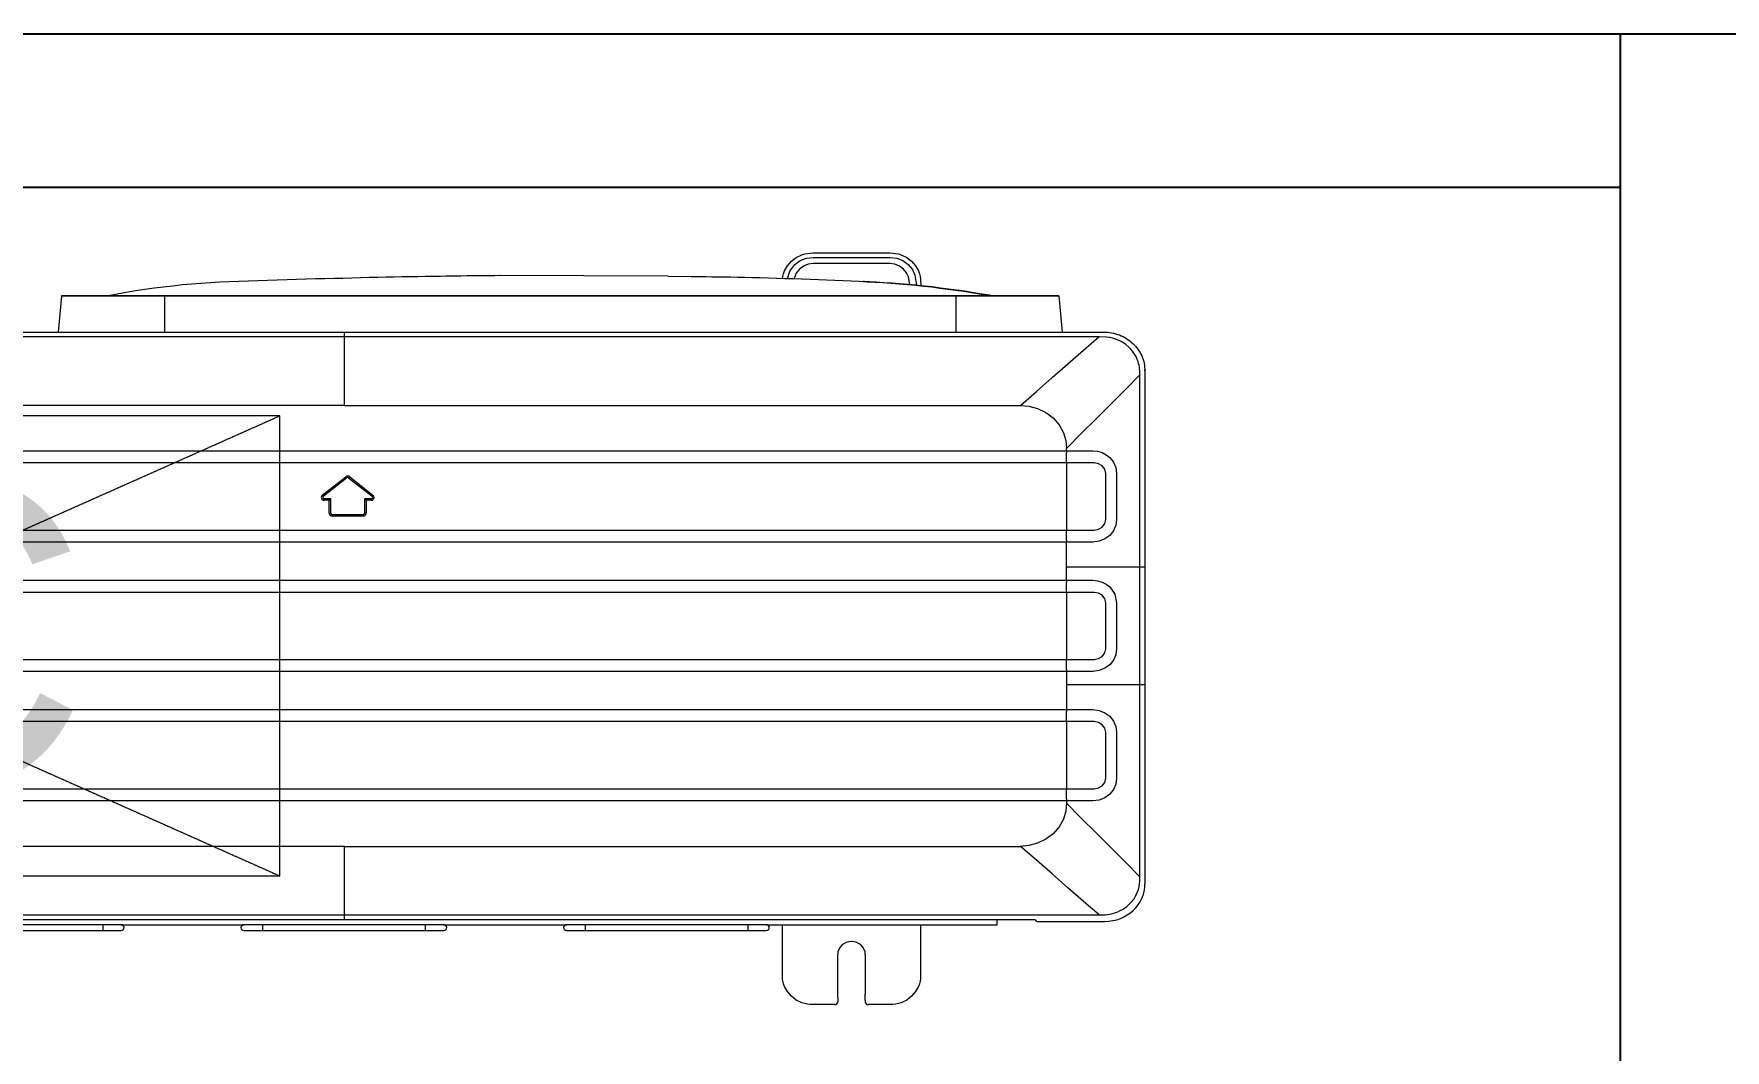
# Model space of a CAD drawing. Header units: millimetres. Extents: x -297 to 39764, y -29258 to 20315.
# Drawn here: x 11943 to 13046, y 14850 to 15513 of the extents above; entities that cross this region are included whole.
import ezdxf

# ---------------------------------------------------------------- set-up
doc = ezdxf.new("R2010")
doc.units = ezdxf.units.MM
doc.linetypes.add('DASH', pattern=[0.35, 0.25, -0.1])
doc.layers.add('.ZT-空调.检修口', color=52, linetype='Continuous')
doc.layers.add('WINDOW', color=4, linetype='Continuous')
doc.layers.add('ACS_DLJ_SWJ', color=9, linetype='Continuous', lineweight=0)
doc.layers.add('通风道', color=251, linetype='Continuous', lineweight=18)
doc.styles.get("Standard").update_dxf_attribs({"font": 'arial.ttf'})

# ---------------------------------------------------------------- blocks, each defined once
blk = doc.blocks.new('*U4')
at = {"layer": '通风道', "linetype": 'DASH', "extrusion": (-0.00549, -0.003529, 0.999979)}
for p, q in [((0, 300, -2.7), (188.5, 216.6, -1.8)), ((571.2, 220.5, 0.1), (750, 300, 1.5)), ((0, 0, -3.7), (188.5, 83.4, -2.3)), ((571.2, 79.5, -0.4), (750, 0, 0.4))]:
    blk.add_line(p, q, dxfattribs=at)
at = {"layer": '通风道', "extrusion": (-0.00549, -0.003529, 0.999979), "elevation": -3.7}
blk.add_lwpolyline([(0, 0), (750, 0), (750, 300), (0, 300)], close=True, dxfattribs=at)
at = {"layer": '通风道'}
blk.add_text('AC', height=200, rotation=0.0004, dxfattribs=at).set_placement((237.5, 58.2))
blk = doc.blocks.new('海龍01290000')
at = {"layer": 'ACS_DLJ_SWJ', "color": 250, "lineweight": 5}
for p, q in [((-894.7, -474.4, 0), (-891.5, -472, 0)), ((-892.5, -476.4, 0), (-889, -473.9, 0)), ((-891.5, -472, 0), (-887.9, -470.2, 0)), ((-889, -473.9, 0), (-884.9, -472.3, 0)), ((-887.9, -470.2, 0), (-886, -469.6, 0)), ((-886, -469.6, 0), (-884.2, -469.2, 0)), ((-884.9, -472.3, 0), (-880.6, -471.8, 0)), ((-884.2, -469.2, 0), (-882.4, -469, 0)), ((-882.4, -469, 0), (-880.5, -468.9, 0)), ((-880.6, -471.8, 0), (-879.8, -471.8, 0)), ((-880.5, -468.9, 0), (-830.4, -468.9, 0)), ((-879.8, -471.8, 0), (-879, -471.8, 0)), ((-879, -471.8, 0), (-873.5, -471.8, 0)), ((-873.5, -471.8, 0), (-867.9, -471.8, 0)), ((-867.9, -471.8, 0), (-850, -471.8, 0)), ((-850, -471.8, 0), (-832, -471.8, 0)), ((-832, -471.8, 0), (-831.2, -471.8, 0)), ((-831.2, -471.8, 0), (-830.4, -471.8, 0)), ((-830.4, -468.9, 0), (-828.6, -469, 0)), ((-830.4, -471.8, 0), (-826, -472.3, 0)), ((-828.6, -469, 0), (-826.8, -469.2, 0)), ((-826.8, -469.2, 0), (-824.9, -469.6, 0)), ((-826, -472.3, 0), (-822, -473.9, 0)), ((-824.9, -469.6, 0), (-823.1, -470.2, 0)), ((-823.1, -470.2, 0), (-819.5, -472, 0)), ((-822, -473.9, 0), (-818.5, -476.4, 0)), ((-819.5, -472, 0), (-816.3, -474.4, 0)), ((-1181.5, -485.3, 0), (-1187.3, -485.5, 0)), ((-1175.8, -485.2, 0), (-1181.5, -485.3, 0)), ((-1170.1, -485, 0), (-1175.8, -485.2, 0)), ((-1164.5, -484.9, 0), (-1170.1, -485, 0)), ((-1159.1, -484.8, 0), (-1164.5, -484.9, 0)), ((-1153.8, -484.7, 0), (-1159.1, -484.8, 0)), ((-1148.6, -484.6, 0), (-1153.8, -484.7, 0)), ((-1143.4, -484.5, 0), (-1148.6, -484.6, 0)), ((-1138.3, -484.4, 0), (-1143.4, -484.5, 0)), ((-1133.3, -484.3, 0), (-1138.3, -484.4, 0)), ((-1128.4, -484.2, 0), (-1133.3, -484.3, 0)), ((-1123.6, -484.2, 0), (-1128.4, -484.2, 0)), ((-1119.9, -484.1, 0), (-1123.6, -484.2, 0)), ((-1116.2, -484, 0), (-1119.9, -484.1, 0)), ((-1115.4, -484, 0), (-1116.2, -484, 0)), ((-1114.5, -484, 0), (-1115.4, -484, 0)), ((-1110.2, -484, 0), (-1114.5, -484, 0)), ((-1106.1, -483.9, 0), (-1110.2, -484, 0)), ((-1102.2, -483.9, 0), (-1106.1, -483.9, 0)), ((-1098.4, -483.8, 0), (-1102.2, -483.9, 0)), ((-1094.8, -483.8, 0), (-1098.4, -483.8, 0)), ((-1091.3, -483.8, 0), (-1094.8, -483.8, 0)), ((-1088.1, -483.8, 0), (-1091.3, -483.8, 0)), ((-1085, -483.7, 0), (-1088.1, -483.8, 0)), ((-1084.8, -483.7, 0), (-1085, -483.7, 0)), ((-975.3, -484, 0), (-1084.8, -483.7, 0)), ((-975.3, -484, 0), (-960, -484.2, 0)), ((-960, -484.2, 0), (-957.1, -484.3, 0)), ((-957.1, -484.3, 0), (-953.8, -484.3, 0)), ((-953.8, -484.3, 0), (-950.3, -484.3, 0)), ((-950.3, -484.3, 0), (-946.6, -484.4, 0)), ((-946.6, -484.4, 0), (-942.7, -484.5, 0)), ((-942.7, -484.5, 0), (-938.6, -484.5, 0)), ((-938.6, -484.5, 0), (-934.2, -484.6, 0)), ((-934.2, -484.6, 0), (-929.7, -484.7, 0)), ((-929.7, -484.7, 0), (-925, -484.8, 0)), ((-925, -484.8, 0), (-920, -484.9, 0)), ((-920, -484.9, 0), (-915, -485, 0)), ((-915, -485, 0), (-909.7, -485.2, 0)), ((-909.7, -485.2, 0), (-904.4, -485.3, 0)), ((-904.4, -485.3, 0), (-898.9, -485.5, 0)), ((-900.4, -485.4, 0), (-900.2, -484.2, 0)), ((-900.2, -484.2, 0), (-899.8, -482.5, 0)), ((-899.8, -482.5, 0), (-899.2, -480.7, 0)), ((-899.2, -480.7, 0), (-897.3, -477.4, 0)), ((-897.3, -477.4, 0), (-894.7, -474.4, 0)), ((-897.3, -485.5, 0), (-895.8, -480.8, 0)), ((-895.8, -480.8, 0), (-892.5, -476.4, 0)), ((-891.6, -482.2, 0), (-892.9, -485.7, 0)), ((-889.4, -479.4, 0), (-891.6, -482.2, 0)), ((-886.8, -477.5, 0), (-889.4, -479.4, 0)), ((-883.8, -476.3, 0), (-886.8, -477.5, 0)), ((-880.6, -475.8, 0), (-883.8, -476.3, 0)), ((-879.8, -475.8, 0), (-880.6, -475.8, 0)), ((-879, -475.8, 0), (-879.8, -475.8, 0)), ((-878.9, -475.8, 0), (-879, -475.8, 0)), ((-878.9, -475.8, 0), (-878.9, -475.8, 0)), ((-878.1, -475.8, 0), (-878.9, -475.8, 0)), ((-878.9, -475.8, 0), (-878.9, -475.8, 0)), ((-878.9, -475.8, 0), (-878.9, -475.8, 0)), ((-877.2, -475.8, 0), (-878.1, -475.8, 0)), ((-871.6, -475.8, 0), (-877.2, -475.8, 0)), ((-866, -475.8, 0), (-871.6, -475.8, 0)), ((-859.6, -475.8, 0), (-866, -475.8, 0)), ((-853.1, -475.8, 0), (-859.6, -475.8, 0)), ((-846.1, -475.8, 0), (-853.1, -475.8, 0)), ((-839.1, -475.8, 0), (-846.1, -475.8, 0)), ((-835.6, -475.8, 0), (-839.1, -475.8, 0)), ((-832.1, -475.8, 0), (-835.6, -475.8, 0)), ((-832, -475.8, 0), (-832.1, -475.8, 0)), ((-832, -475.8, 0), (-832, -475.8, 0)), ((-831.2, -475.8, 0), (-832, -475.8, 0)), ((-832, -475.8, 0), (-832, -475.8, 0)), ((-832, -475.8, 0), (-832, -475.8, 0)), ((-830.4, -475.8, 0), (-831.2, -475.8, 0)), ((-827.2, -476.3, 0), (-830.4, -475.8, 0)), ((-824.2, -477.5, 0), (-827.2, -476.3, 0)), ((-821.6, -479.4, 0), (-824.2, -477.5, 0)), ((-819.6, -481.8, 0), (-821.6, -479.4, 0)), ((-818.3, -484.6, 0), (-819.6, -481.8, 0)), ((-818.5, -476.4, 0), (-815.8, -479.7, 0)), ((-817.5, -489.6, 0), (-818.3, -484.6, 0)), ((-816.3, -474.4, 0), (-813.7, -477.4, 0)), ((-815.8, -479.7, 0), (-814.1, -483.5, 0)), ((-814.1, -483.5, 0), (-813.1, -490, 0)), ((-813.7, -477.4, 0), (-811.8, -480.7, 0)), ((-811.8, -480.7, 0), (-811.2, -482.5, 0)), ((-811.2, -482.5, 0), (-810.7, -484.2, 0)), ((-810.7, -484.2, 0), (-810.5, -485.9, 0)), ((-1334.5, -495.8, 0), (-1340.3, -496.9, 0)), ((-1328.5, -494.7, 0), (-1334.5, -495.8, 0)), ((-1322.5, -493.7, 0), (-1328.5, -494.7, 0)), ((-1316.4, -492.8, 0), (-1322.5, -493.7, 0)), ((-1310.3, -491.9, 0), (-1316.4, -492.8, 0)), ((-1304.3, -491.2, 0), (-1310.3, -491.9, 0)), ((-1298.2, -490.5, 0), (-1304.3, -491.2, 0)), ((-1292, -489.8, 0), (-1298.2, -490.5, 0)), ((-1285.9, -489.3, 0), (-1292, -489.8, 0)), ((-1279.8, -488.8, 0), (-1285.9, -489.3, 0)), ((-1273.6, -488.4, 0), (-1279.8, -488.8, 0)), ((-1267.5, -488, 0), (-1273.6, -488.4, 0)), ((-1261.3, -487.8, 0), (-1267.5, -488, 0)), ((-1255.2, -487.6, 0), (-1261.3, -487.8, 0)), ((-1248.9, -487.3, 0), (-1255.2, -487.6, 0)), ((-1242.6, -487.1, 0), (-1248.9, -487.3, 0)), ((-1236.3, -486.9, 0), (-1242.6, -487.1, 0)), ((-1230, -486.7, 0), (-1236.3, -486.9, 0)), ((-1223.6, -486.5, 0), (-1230, -486.7, 0)), ((-1217.4, -486.3, 0), (-1223.6, -486.5, 0)), ((-1211.2, -486.1, 0), (-1217.4, -486.3, 0)), ((-1205.1, -485.9, 0), (-1211.2, -486.1, 0)), ((-1199.1, -485.8, 0), (-1205.1, -485.9, 0)), ((-1193.2, -485.6, 0), (-1199.1, -485.8, 0)), ((-1187.3, -485.5, 0), (-1193.2, -485.6, 0)), ((-898.9, -485.5, 0), (-893.5, -485.6, 0)), ((-893.5, -485.6, 0), (-888, -485.8, 0)), ((-888, -485.8, 0), (-882.5, -486, 0)), ((-882.5, -486, 0), (-877.1, -486.2, 0)), ((-877.1, -486.2, 0), (-871.7, -486.4, 0)), ((-871.7, -486.4, 0), (-866.3, -486.7, 0)), ((-866.3, -486.7, 0), (-861, -486.9, 0)), ((-861, -486.9, 0), (-855.7, -487.2, 0)), ((-855.7, -487.2, 0), (-850.4, -487.4, 0)), ((-850.4, -487.4, 0), (-845.2, -487.7, 0)), ((-847.4, -487.6, 0), (-847.8, -487.6, 0)), ((-839.7, -488, 0), (-847.5, -487.6, 0)), ((-847, -487.6, 0), (-847.4, -487.6, 0)), ((-845.2, -487.7, 0), (-840, -488, 0)), ((-840, -488, 0), (-834.8, -488.3, 0)), ((-834.5, -488.4, 0), (-839.7, -488, 0)), ((-834.8, -488.3, 0), (-829.7, -488.7, 0)), ((-829.4, -488.7, 0), (-834.5, -488.4, 0)), ((-829.7, -488.7, 0), (-824.4, -489, 0)), ((-824.1, -489, 0), (-829.4, -488.7, 0)), ((-824.4, -489, 0), (-819.1, -489.5, 0)), ((-818.8, -489.5, 0), (-824.1, -489, 0)), ((-819.1, -489.5, 0), (-813.8, -490, 0)), ((-813.5, -490, 0), (-818.8, -489.5, 0)), ((-813.8, -490, 0), (-808.5, -490.5, 0)), ((-808.1, -490.5, 0), (-813.5, -490, 0)), ((-810.5, -485.9, 0), (-810.3, -490.3, 0)), ((-808.5, -490.5, 0), (-803.1, -491.1, 0)), ((-802.8, -491.1, 0), (-808.1, -490.5, 0)), ((-803.1, -491.1, 0), (-797.8, -491.8, 0)), ((-797.5, -491.8, 0), (-802.8, -491.1, 0)), ((-797.8, -491.8, 0), (-792.6, -492.5, 0)), ((-792.2, -492.5, 0), (-797.5, -491.8, 0)), ((-792.6, -492.5, 0), (-787.4, -493.2, 0)), ((-787, -493.2, 0), (-792.2, -492.5, 0)), ((-787.4, -493.2, 0), (-782.2, -493.9, 0)), ((-781.9, -493.9, 0), (-787, -493.2, 0)), ((-782.2, -493.9, 0), (-777.2, -494.7, 0)), ((-776.8, -494.7, 0), (-781.9, -493.9, 0)), ((-777.2, -494.7, 0), (-772.2, -495.5, 0)), ((-771.9, -495.5, 0), (-776.8, -494.7, 0)), ((-772.2, -495.5, 0), (-767.4, -496.2, 0)), ((-767, -496.3, 0), (-771.9, -495.5, 0)), ((-767.4, -496.2, 0), (-766.3, -496.4, 0)), ((-763.3, -496.9, 0), (-767, -496.3, 0)), ((-1370.8, -496.9, 0), (-1373, -520.5, 0)), ((-1370.2, -496.9, 0), (-1370.8, -496.9, 0)), ((-1368.5, -496.9, 0), (-1370.2, -496.9, 0)), ((-1365.7, -496.9, 0), (-1368.5, -496.9, 0)), ((-1361.8, -496.9, 0), (-1365.7, -496.9, 0)), ((-1356.9, -496.9, 0), (-1361.8, -496.9, 0)), ((-1351.1, -496.9, 0), (-1356.9, -496.9, 0)), ((-1344.4, -496.9, 0), (-1351.1, -496.9, 0)), ((-1337.1, -496.9, 0), (-1344.4, -496.9, 0)), ((-1329.2, -496.9, 0), (-1337.1, -496.9, 0)), ((-1320.9, -496.9, 0), (-1329.2, -496.9, 0)), ((-1312.3, -496.9, 0), (-1320.9, -496.9, 0)), ((-1303.5, -496.9, 0), (-1312.3, -496.9, 0)), ((-787.5, -496.9, 0), (-1303.5, -496.9, 0)), ((-1303.5, -496.9, 0), (-1303.5, -520.5, 0)), ((-778.7, -496.9, 0), (-787.5, -496.9, 0)), ((-787.5, -496.9, 0), (-787.5, -520.5, 0)), ((-770.1, -496.9, 0), (-778.7, -496.9, 0)), ((-761.7, -496.9, 0), (-770.1, -496.9, 0)), ((-766.3, -496.4, 0), (-765.2, -496.6, 0)), ((-765.2, -496.6, 0), (-763.5, -496.9, 0)), ((-753.8, -496.9, 0), (-761.7, -496.9, 0)), ((-746.5, -496.9, 0), (-753.8, -496.9, 0)), ((-739.9, -496.9, 0), (-746.5, -496.9, 0)), ((-734.1, -496.9, 0), (-739.9, -496.9, 0)), ((-729.2, -496.9, 0), (-734.1, -496.9, 0)), ((-725.3, -496.9, 0), (-729.2, -496.9, 0)), ((-722.5, -496.9, 0), (-725.3, -496.9, 0)), ((-720.7, -496.9, 0), (-722.5, -496.9, 0)), ((-720.2, -496.9, 0), (-720.7, -496.9, 0)), ((-720.2, -496.9, 0), (-718, -520.5, 0)), ((-1491.4, -520.5, 0), (-1308.6, -520.5, 0)), ((-1186.1, -523.6, 0), (-1430.2, -523.6, 0)), ((-1308.6, -520.5, 0), (-1247.3, -520.5, 0)), ((-1247.3, -520.5, 0), (-1186.1, -520.5, 0)), ((-1186.1, -520.7, 0), (-1186.1, -520.5, 0)), ((-1186.1, -520.5, 0), (-940.1, -520.5, 0)), ((-1186.1, -521.3, 0), (-1186.1, -520.7, 0)), ((-1186.1, -522.4, 0), (-1186.1, -521.3, 0)), ((-1186.1, -523.6, 0), (-1186.1, -522.4, 0)), ((-940.1, -523.6, 0), (-1186.1, -523.6, 0)), ((-1186.1, -535.1, 0), (-1186.1, -523.6, 0)), ((-940.1, -520.5, 0), (-694, -520.5, 0)), ((-694, -523.6, 0), (-940.1, -523.6, 0)), ((-704.2, -532.4, 0), (-694.1, -523.6, 0)), ((-694, -520.5, 0), (-692.6, -520.5, 0)), ((-689.2, -523.8, 0), (-694, -523.6, 0)), ((-692.6, -520.5, 0), (-691.2, -520.5, 0)), ((-691.2, -520.5, 0), (-689.8, -520.5, 0)), ((-689.8, -520.5, 0), (-688.5, -520.6, 0)), ((-687.3, -524, 0), (-689.2, -523.8, 0)), ((-688.5, -520.6, 0), (-687.2, -520.8, 0)), ((-685.2, -524.5, 0), (-687.3, -524, 0)), ((-687.2, -520.8, 0), (-685.9, -521, 0)), ((-685.9, -521, 0), (-684.6, -521.3, 0)), ((-683.2, -525.1, 0), (-685.2, -524.5, 0)), ((-684.6, -521.3, 0), (-683.3, -521.6, 0)), ((-683.3, -521.6, 0), (-682.1, -522, 0)), ((-680.9, -526, 0), (-683.2, -525.1, 0)), ((-682.1, -522, 0), (-680.8, -522.4, 0)), ((-678.8, -527.2, 0), (-680.9, -526, 0)), ((-680.8, -522.4, 0), (-679.6, -522.9, 0)), ((-679.6, -522.9, 0), (-678.4, -523.5, 0)), ((-676.6, -528.6, 0), (-678.8, -527.2, 0)), ((-678.4, -523.5, 0), (-677.3, -524.1, 0)), ((-677.3, -524.1, 0), (-676.1, -524.8, 0)), ((-674.6, -530.3, 0), (-676.6, -528.6, 0)), ((-676.1, -524.8, 0), (-675.1, -525.5, 0)), ((-675.1, -525.5, 0), (-674, -526.2, 0)), ((-674, -526.2, 0), (-673, -527, 0)), ((-673, -527, 0), (-672, -527.9, 0)), ((-672, -527.9, 0), (-671.1, -528.8, 0)), ((-671.1, -528.8, 0), (-670.3, -529.7, 0)), ((-1186.1, -546.5, 0), (-1186.1, -535.1, 0)), ((-714.4, -541.3, 0), (-704.2, -532.4, 0)), ((-673.4, -531.6, 0), (-674.6, -530.3, 0)), ((-672.2, -532.9, 0), (-673.4, -531.6, 0)), ((-671.3, -534.2, 0), (-672.2, -532.9, 0)), ((-670.4, -535.6, 0), (-671.3, -534.2, 0)), ((-669.7, -536.9, 0), (-670.4, -535.6, 0)), ((-670.3, -529.7, 0), (-669.4, -530.7, 0)), ((-669.1, -538.3, 0), (-669.7, -536.9, 0)), ((-669.4, -530.7, 0), (-668.7, -531.7, 0)), ((-668.6, -539.6, 0), (-669.1, -538.3, 0)), ((-668.7, -531.7, 0), (-668, -532.8, 0)), ((-668.2, -540.9, 0), (-668.6, -539.6, 0)), ((-668, -532.8, 0), (-667.3, -533.9, 0)), ((-667.3, -533.9, 0), (-666.7, -535, 0)), ((-666.7, -535, 0), (-666.2, -536.1, 0)), ((-666.2, -536.1, 0), (-665.7, -537.3, 0)), ((-665.7, -537.3, 0), (-665.3, -538.5, 0)), ((-665.3, -538.5, 0), (-664.9, -539.6, 0)), ((-664.9, -539.6, 0), (-664.6, -540.9, 0)), ((-1186.1, -557.5, 0), (-1186.1, -546.5, 0)), ((-734.9, -559.2, 0), (-724.6, -550.2, 0)), ((-724.6, -550.2, 0), (-714.4, -541.3, 0)), ((-667.4, -548.5, 0), (-676.8, -558, 0)), ((-667.9, -542.1, 0), (-668.2, -540.9, 0)), ((-667.7, -543.4, 0), (-667.9, -542.1, 0)), ((-667.6, -544.5, 0), (-667.7, -543.4, 0)), ((-667.5, -545.7, 0), (-667.6, -544.5, 0)), ((-667.5, -546.4, 0), (-667.5, -545.7, 0)), ((-667.4, -547.1, 0), (-667.5, -546.4, 0)), ((-667.4, -547.8, 0), (-667.4, -547.1, 0)), ((-667.4, -548.4, 0), (-667.4, -547.8, 0)), ((-667.4, -548.5, 0), (-667.4, -548.5, 0)), ((-667.4, -548.5, 0), (-667.4, -548.5, 0)), ((-667.4, -611, 0), (-667.4, -548.5, 0)), ((-664.6, -540.9, 0), (-664.4, -542.1, 0)), ((-664.4, -542.1, 0), (-664.3, -543.3, 0)), ((-664.3, -543.3, 0), (-664.2, -544.6, 0)), ((-664.2, -544.6, 0), (-664.1, -545.8, 0)), ((-664.1, -545.7, 0), (-664.1, -545, 0)), ((-664.1, -545.8, 0), (-664.1, -547.1, 0)), ((-664.1, -547.1, 0), (-664.1, -548.4, 0)), ((-664.1, -548.4, 0), (-664.1, -611, 0)), ((-1186.1, -568.3, 0), (-1186.1, -557.5, 0)), ((-745.3, -568.3, 0), (-734.9, -559.2, 0)), ((-676.8, -558, 0), (-686.3, -567.5, 0)), ((-1186.1, -568.3, 0), (-1404.5, -568.3, 0)), ((-1186.1, -568.3, 0), (-965.7, -568.3, 0)), ((-965.7, -568.3, 0), (-745.3, -568.3, 0)), ((-745.3, -568.3, 0), (-739.8, -568.8, 0)), ((-739.8, -568.8, 0), (-734.2, -570.3, 0)), ((-734.2, -570.3, 0), (-728.8, -572.9, 0)), ((-728.8, -572.9, 0), (-724, -576.5, 0)), ((-686.3, -567.5, 0), (-695.9, -577.1, 0)), ((-724, -576.5, 0), (-720.1, -581, 0)), ((-720.1, -581, 0), (-717.3, -586.1, 0)), ((-695.9, -577.1, 0), (-705.6, -586.7, 0)), ((-717.3, -586.1, 0), (-715.7, -591.3, 0)), ((-715.7, -591.3, 0), (-715.2, -596.4, 0)), ((-705.6, -586.7, 0), (-715.2, -596.4, 0)), ((-1653, -597.9, 0), (-715.2, -597.9, 0)), ((-715.2, -605.8, 0), (-1653, -605.8, 0)), ((-715.2, -597.1, 0), (-715.2, -596.4, 0)), ((-715.2, -597.9, 0), (-715.2, -597.1, 0)), ((-715.2, -597.9, 0), (-715.2, -598.6, 0)), ((-715.2, -597.9, 0), (-713.5, -597.9, 0)), ((-715.2, -598.6, 0), (-715.2, -599.2, 0)), ((-715.2, -601.2, 0), (-715.2, -599.2, 0)), ((-715.2, -603.2, 0), (-715.2, -601.2, 0)), ((-715.2, -604.4, 0), (-715.2, -603.2, 0)), ((-715.2, -605.8, 0), (-715.2, -604.4, 0)), ((-706.2, -605.8, 0), (-715.2, -605.8, 0)), ((-715.2, -605.8, 0), (-715.2, -649.6, 0)), ((-713.5, -597.9, 0), (-711.7, -597.9, 0)), ((-711.7, -597.9, 0), (-709.5, -597.9, 0)), ((-709.5, -597.9, 0), (-707.2, -597.9, 0)), ((-707.2, -597.9, 0), (-704.9, -597.9, 0)), ((-697.2, -605.8, 0), (-706.2, -605.8, 0)), ((-704.9, -597.9, 0), (-702.6, -597.9, 0)), ((-702.6, -597.9, 0), (-700.3, -597.9, 0)), ((-700.3, -597.9, 0), (-698.1, -597.9, 0)), ((-698.1, -597.9, 0), (-695, -598.2, 0)), ((-694.4, -606.4, 0), (-697.2, -605.8, 0)), ((-695, -598.2, 0), (-692.1, -599.1, 0)), ((-691.9, -607.8, 0), (-694.4, -606.4, 0)), ((-692.1, -599.1, 0), (-689.5, -600.5, 0)), ((-689.5, -600.5, 0), (-687.1, -602.3, 0)), ((-687.1, -602.3, 0), (-684.7, -605.3, 0)), ((-684.7, -605.3, 0), (-683.1, -608.9, 0)), ((-1200.7, -626.9, 0), (-1185.4, -614.9, 0)), ((-1200, -627.6, 0), (-1184.8, -615.6, 0)), ((-1185.4, -614.9, 0), (-1185.2, -615.2, 0)), ((-1185.2, -615.2, 0), (-1184.8, -615.6, 0)), ((-1183.1, -615.2, 0), (-1183.5, -615.6, 0)), ((-1183.5, -615.6, 0), (-1168.2, -627.6, 0)), ((-1182.8, -614.9, 0), (-1183.1, -615.2, 0)), ((-1182.8, -614.9, 0), (-1167.6, -626.9, 0)), ((-690.2, -610, 0), (-691.9, -607.8, 0)), ((-689.6, -612.7, 0), (-690.2, -610, 0)), ((-689.6, -642.7, 0), (-689.6, -612.7, 0)), ((-683.1, -608.9, 0), (-682.6, -612.7, 0)), ((-682.6, -612.7, 0), (-682.6, -614.6, 0)), ((-682.6, -614.6, 0), (-682.6, -616.5, 0)), ((-682.6, -616.5, 0), (-682.6, -624, 0)), ((-667.4, -673.6, 0), (-667.4, -611, 0)), ((-664.1, -611, 0), (-664.1, -673.6, 0)), ((-1200.7, -626.9, 0), (-1200.5, -627.2, 0)), ((-1200.5, -627.2, 0), (-1200, -627.6, 0)), ((-1168.2, -627.6, 0), (-1167.8, -627.2, 0)), ((-1167.8, -627.2, 0), (-1167.6, -626.9, 0)), ((-682.6, -624, 0), (-682.6, -631.5, 0)), ((-1199.4, -629.9, 0), (-1199.4, -629.3, 0)), ((-1195.1, -629.3, 0), (-1199.4, -629.3, 0)), ((-1199.4, -630.2, 0), (-1199.4, -629.9, 0)), ((-1196.1, -630.2, 0), (-1199.4, -630.2, 0)), ((-1196.1, -630.2, 0), (-1195.8, -629.9, 0)), ((-1196.1, -638.6, 0), (-1196.1, -630.2, 0)), ((-1196.1, -638.6, 0), (-1195.8, -638.6, 0)), ((-1195.8, -629.9, 0), (-1195.1, -629.3, 0)), ((-1195.8, -638.6, 0), (-1195.1, -638.6, 0)), ((-1195.1, -638.6, 0), (-1195.1, -629.3, 0)), ((-1194.1, -640.2, 0), (-1194.1, -639.6, 0)), ((-1174.1, -639.6, 0), (-1194.1, -639.6, 0)), ((-1174.1, -640.2, 0), (-1174.1, -639.6, 0)), ((-1172.5, -629.9, 0), (-1173.1, -629.3, 0)), ((-1168.8, -629.3, 0), (-1173.1, -629.3, 0)), ((-1173.1, -629.3, 0), (-1173.1, -638.6, 0)), ((-1172.5, -638.6, 0), (-1173.1, -638.6, 0)), ((-1172.1, -630.2, 0), (-1172.5, -629.9, 0)), ((-1172.1, -638.6, 0), (-1172.5, -638.6, 0)), ((-1168.8, -630.2, 0), (-1172.1, -630.2, 0)), ((-1172.1, -630.2, 0), (-1172.1, -638.6, 0)), ((-1168.8, -629.9, 0), (-1168.8, -629.3, 0)), ((-1168.8, -630.2, 0), (-1168.8, -629.9, 0)), ((-682.6, -631.5, 0), (-682.6, -637.1, 0)), ((-682.6, -637.1, 0), (-682.6, -642.7, 0)), ((-1653, -649.6, 0), (-715.2, -649.6, 0)), ((-1194.1, -640.5, 0), (-1194.1, -640.2, 0)), ((-1174.1, -640.5, 0), (-1194.1, -640.5, 0)), ((-1174.1, -640.5, 0), (-1174.1, -640.2, 0)), ((-715.2, -651, 0), (-715.2, -649.6, 0)), ((-715.2, -649.6, 0), (-713.4, -649.6, 0)), ((-713.4, -649.6, 0), (-711.5, -649.6, 0)), ((-711.5, -649.6, 0), (-709.2, -649.6, 0)), ((-709.2, -649.6, 0), (-706.8, -649.6, 0)), ((-706.8, -649.6, 0), (-704.4, -649.6, 0)), ((-704.4, -649.6, 0), (-702, -649.6, 0)), ((-702, -649.6, 0), (-699.6, -649.6, 0)), ((-699.6, -649.6, 0), (-697.2, -649.6, 0)), ((-697.2, -649.6, 0), (-694.4, -649, 0)), ((-694.4, -649, 0), (-691.9, -647.6, 0)), ((-691.9, -647.6, 0), (-690.2, -645.4, 0)), ((-690.2, -645.4, 0), (-689.6, -642.7, 0)), ((-684.7, -650, 0), (-687.1, -653.1, 0)), ((-683.1, -646.5, 0), (-684.7, -650, 0)), ((-682.6, -642.7, 0), (-683.1, -646.5, 0)), ((-715.2, -657.5, 0), (-1653, -657.5, 0)), ((-715.2, -652.2, 0), (-715.2, -651, 0)), ((-715.2, -654.2, 0), (-715.2, -652.2, 0)), ((-715.2, -656.2, 0), (-715.2, -654.2, 0)), ((-715.2, -656.2, 0), (-715.2, -656.8, 0)), ((-715.2, -656.8, 0), (-715.2, -657.5, 0)), ((-713.5, -657.5, 0), (-715.2, -657.5, 0)), ((-715.2, -665.6, 0), (-715.2, -657.5, 0)), ((-711.7, -657.5, 0), (-713.5, -657.5, 0)), ((-709.4, -657.5, 0), (-711.7, -657.5, 0)), ((-707.2, -657.5, 0), (-709.4, -657.5, 0)), ((-704.9, -657.5, 0), (-707.2, -657.5, 0)), ((-702.6, -657.5, 0), (-704.9, -657.5, 0)), ((-700.3, -657.5, 0), (-702.6, -657.5, 0)), ((-698.1, -657.5, 0), (-700.3, -657.5, 0)), ((-698, -657.5, 0), (-698.1, -657.5, 0)), ((-694, -656.9, 0), (-698, -657.5, 0)), ((-698, -657.5, 0), (-698, -657.5, 0)), ((-690.3, -655.4, 0), (-694, -656.9, 0)), ((-687.1, -653.1, 0), (-690.3, -655.4, 0)), ((-715.2, -673.6, 0), (-715.2, -665.6, 0)), ((-1653, -682.2, 0), (-715.2, -682.2, 0)), ((-715.2, -677.9, 0), (-715.2, -673.6, 0)), ((-715.2, -673.6, 0), (-712.7, -673.6, 0)), ((-715.2, -682.2, 0), (-715.2, -677.9, 0)), ((-715.2, -682.2, 0), (-715.2, -683, 0)), ((-715.2, -682.2, 0), (-713.5, -682.2, 0)), ((-715.2, -683, 0), (-715.2, -683.6, 0)), ((-715.2, -685.5, 0), (-715.2, -683.6, 0)), ((-713.5, -682.2, 0), (-711.7, -682.2, 0)), ((-712.7, -673.6, 0), (-710.2, -673.6, 0)), ((-711.7, -682.2, 0), (-709.5, -682.2, 0)), ((-710.2, -673.6, 0), (-707.5, -673.6, 0)), ((-709.5, -682.2, 0), (-707.2, -682.2, 0)), ((-707.5, -673.6, 0), (-704.9, -673.6, 0)), ((-707.2, -682.2, 0), (-704.9, -682.2, 0)), ((-704.9, -673.6, 0), (-702.1, -673.6, 0)), ((-704.9, -682.2, 0), (-702.6, -682.2, 0)), ((-702.6, -682.2, 0), (-700.3, -682.2, 0)), ((-702.1, -673.6, 0), (-699.3, -673.6, 0)), ((-700.3, -682.2, 0), (-698.1, -682.2, 0)), ((-699.3, -673.6, 0), (-696.4, -673.6, 0)), ((-698.1, -682.2, 0), (-695, -682.6, 0)), ((-696.4, -673.6, 0), (-693.5, -673.6, 0)), ((-695, -682.6, 0), (-692.1, -683.5, 0)), ((-693.5, -673.6, 0), (-690.4, -673.6, 0)), ((-692.1, -683.5, 0), (-689.5, -684.8, 0)), ((-690.4, -673.6, 0), (-687.4, -673.6, 0)), ((-687.4, -673.6, 0), (-684.2, -673.6, 0)), ((-684.2, -673.6, 0), (-681, -673.6, 0)), ((-681, -673.6, 0), (-677.7, -673.6, 0)), ((-677.7, -673.6, 0), (-674.4, -673.6, 0)), ((-674.4, -673.6, 0), (-670.9, -673.6, 0)), ((-670.9, -673.6, 0), (-667.4, -673.6, 0)), ((-667.4, -673.6, 0), (-666.1, -673.6, 0)), ((-667.4, -712, 0), (-667.4, -673.6, 0)), ((-666.1, -673.6, 0), (-665, -673.6, 0)), ((-665, -673.6, 0), (-664.4, -673.6, 0)), ((-664.4, -673.6, 0), (-664.1, -673.6, 0)), ((-664.1, -673.6, 0), (-664.1, -712, 0)), ((-715.2, -690.2, 0), (-1653, -690.2, 0)), ((-715.2, -687.5, 0), (-715.2, -685.5, 0)), ((-715.2, -688.8, 0), (-715.2, -687.5, 0)), ((-715.2, -690.2, 0), (-715.2, -688.8, 0)), ((-706.2, -690.2, 0), (-715.2, -690.2, 0)), ((-715.2, -690.2, 0), (-715.2, -733.9, 0)), ((-697.2, -690.2, 0), (-706.2, -690.2, 0)), ((-694.4, -690.7, 0), (-697.2, -690.2, 0)), ((-691.9, -692.1, 0), (-694.4, -690.7, 0)), ((-690.2, -694.4, 0), (-691.9, -692.1, 0)), ((-689.6, -697, 0), (-690.2, -694.4, 0)), ((-689.5, -684.8, 0), (-687.1, -686.7, 0)), ((-687.1, -686.7, 0), (-683.8, -691.4, 0)), ((-683.8, -691.4, 0), (-682.6, -697.1, 0)), ((-689.6, -727, 0), (-689.6, -697, 0)), ((-682.6, -697.1, 0), (-682.6, -698.9, 0)), ((-682.6, -698.9, 0), (-682.6, -700.8, 0)), ((-682.6, -700.8, 0), (-682.6, -708.3, 0)), ((-682.6, -708.3, 0), (-682.6, -715.8, 0)), ((-682.6, -715.8, 0), (-682.6, -721.4, 0)), ((-667.4, -750.5, 0), (-667.4, -712, 0)), ((-664.1, -712, 0), (-664.1, -750.5, 0)), ((-690.2, -729.7, 0), (-689.6, -727, 0)), ((-682.6, -727, 0), (-683.1, -730.9, 0)), ((-682.6, -721.4, 0), (-682.6, -727, 0)), ((-1653, -733.9, 0), (-715.2, -733.9, 0)), ((-715.2, -735.3, 0), (-715.2, -733.9, 0)), ((-715.2, -733.9, 0), (-713.4, -733.9, 0)), ((-715.2, -736.6, 0), (-715.2, -735.3, 0)), ((-715.2, -738.5, 0), (-715.2, -736.6, 0)), ((-715.2, -740.5, 0), (-715.2, -738.5, 0)), ((-713.4, -733.9, 0), (-711.5, -733.9, 0)), ((-711.5, -733.9, 0), (-709.2, -733.9, 0)), ((-709.2, -733.9, 0), (-706.8, -733.9, 0)), ((-706.8, -733.9, 0), (-704.4, -733.9, 0)), ((-704.4, -733.9, 0), (-702, -733.9, 0)), ((-702, -733.9, 0), (-699.6, -733.9, 0)), ((-699.6, -733.9, 0), (-697.2, -733.9, 0)), ((-697.2, -733.9, 0), (-694.4, -733.4, 0)), ((-694.4, -733.4, 0), (-691.9, -732, 0)), ((-691.9, -732, 0), (-690.2, -729.7, 0)), ((-687.1, -737.4, 0), (-690.3, -739.7, 0)), ((-684.7, -734.4, 0), (-687.1, -737.4, 0)), ((-683.1, -730.9, 0), (-684.7, -734.4, 0)), ((-715.2, -741.9, 0), (-1653, -741.9, 0)), ((-715.2, -740.5, 0), (-715.2, -741.1, 0)), ((-715.2, -741.1, 0), (-715.2, -741.9, 0)), ((-713.5, -741.9, 0), (-715.2, -741.9, 0)), ((-715.2, -741.9, 0), (-715.2, -746.2, 0)), ((-715.2, -746.2, 0), (-715.2, -750.5, 0)), ((-711.7, -741.9, 0), (-713.5, -741.9, 0)), ((-709.4, -741.9, 0), (-711.7, -741.9, 0)), ((-707.2, -741.9, 0), (-709.4, -741.9, 0)), ((-704.9, -741.9, 0), (-707.2, -741.9, 0)), ((-702.6, -741.9, 0), (-704.9, -741.9, 0)), ((-700.3, -741.9, 0), (-702.6, -741.9, 0)), ((-698.1, -741.9, 0), (-700.3, -741.9, 0)), ((-698, -741.9, 0), (-698.1, -741.9, 0)), ((-694, -741.2, 0), (-698, -741.9, 0)), ((-698, -741.9, 0), (-698, -741.9, 0)), ((-690.3, -739.7, 0), (-694, -741.2, 0)), ((-715.2, -750.5, 0), (-715.2, -758.5, 0)), ((-713, -750.5, 0), (-715.2, -750.5, 0)), ((-715.2, -758.5, 0), (-715.2, -766.6, 0)), ((-710.7, -750.5, 0), (-713, -750.5, 0)), ((-708.4, -750.5, 0), (-710.7, -750.5, 0)), ((-706.1, -750.5, 0), (-708.4, -750.5, 0)), ((-703.6, -750.5, 0), (-706.1, -750.5, 0)), ((-701.2, -750.5, 0), (-703.6, -750.5, 0)), ((-698.6, -750.5, 0), (-701.2, -750.5, 0)), ((-696.1, -750.5, 0), (-698.6, -750.5, 0)), ((-693.4, -750.5, 0), (-696.1, -750.5, 0)), ((-690.8, -750.5, 0), (-693.4, -750.5, 0)), ((-688, -750.5, 0), (-690.8, -750.5, 0)), ((-685.3, -750.5, 0), (-688, -750.5, 0)), ((-682.4, -750.5, 0), (-685.3, -750.5, 0)), ((-679.6, -750.5, 0), (-682.4, -750.5, 0)), ((-676.6, -750.5, 0), (-679.6, -750.5, 0)), ((-673.6, -750.5, 0), (-676.6, -750.5, 0)), ((-670.5, -750.5, 0), (-673.6, -750.5, 0)), ((-667.4, -750.5, 0), (-670.5, -750.5, 0)), ((-666.1, -750.5, 0), (-667.4, -750.5, 0)), ((-667.4, -813, 0), (-667.4, -750.5, 0)), ((-665, -750.5, 0), (-666.1, -750.5, 0)), ((-664.4, -750.5, 0), (-665, -750.5, 0)), ((-664.1, -750.5, 0), (-664.4, -750.5, 0)), ((-664.1, -750.5, 0), (-664.1, -813.1, 0)), ((-1653, -766.6, 0), (-715.2, -766.6, 0)), ((-715.2, -766.6, 0), (-715.2, -767.3, 0)), ((-715.2, -766.6, 0), (-713.5, -766.6, 0)), ((-715.2, -767.3, 0), (-715.2, -767.9, 0)), ((-715.2, -769.9, 0), (-715.2, -767.9, 0)), ((-715.2, -771.9, 0), (-715.2, -769.9, 0)), ((-715.2, -773.1, 0), (-715.2, -771.9, 0)), ((-713.5, -766.6, 0), (-711.7, -766.6, 0)), ((-711.7, -766.6, 0), (-709.5, -766.6, 0)), ((-709.5, -766.6, 0), (-707.2, -766.6, 0)), ((-707.2, -766.6, 0), (-704.9, -766.6, 0)), ((-704.9, -766.6, 0), (-702.6, -766.6, 0)), ((-702.6, -766.6, 0), (-700.3, -766.6, 0)), ((-700.3, -766.6, 0), (-698, -766.6, 0)), ((-698, -766.6, 0), (-694, -767.2, 0)), ((-694, -767.2, 0), (-690.3, -768.7, 0)), ((-690.3, -768.7, 0), (-687.1, -771, 0)), ((-687.1, -771, 0), (-684.7, -774.1, 0)), ((-715.2, -774.5, 0), (-1653, -774.5, 0)), ((-715.2, -774.5, 0), (-715.2, -773.1, 0)), ((-706.2, -774.5, 0), (-715.2, -774.5, 0)), ((-715.2, -774.5, 0), (-715.2, -818.2, 0)), ((-697.2, -774.5, 0), (-706.2, -774.5, 0)), ((-694.4, -775, 0), (-697.2, -774.5, 0)), ((-691.9, -776.5, 0), (-694.4, -775, 0)), ((-690.2, -778.7, 0), (-691.9, -776.5, 0)), ((-689.6, -781.4, 0), (-690.2, -778.7, 0)), ((-689.6, -811.4, 0), (-689.6, -781.4, 0)), ((-684.7, -774.1, 0), (-683.1, -777.6, 0)), ((-683.1, -777.6, 0), (-682.6, -781.4, 0)), ((-682.6, -781.4, 0), (-682.6, -783.3, 0)), ((-682.6, -783.3, 0), (-682.6, -785.1, 0)), ((-682.6, -785.1, 0), (-682.6, -792.6, 0)), ((-682.6, -792.6, 0), (-682.6, -800.1, 0)), ((-682.6, -800.1, 0), (-682.6, -805.8, 0)), ((-694.4, -817.7, 0), (-691.9, -816.3, 0)), ((-691.9, -816.3, 0), (-690.2, -814.1, 0)), ((-690.2, -814.1, 0), (-689.6, -811.4, 0)), ((-683.1, -815.2, 0), (-684.7, -818.7, 0)), ((-682.6, -811.4, 0), (-683.1, -815.2, 0)), ((-682.6, -805.8, 0), (-682.6, -811.4, 0)), ((-667.4, -875.6, 0), (-667.4, -813, 0)), ((-664.1, -813.1, 0), (-664.1, -880.3, 0)), ((-1653, -818.2, 0), (-715.2, -818.2, 0)), ((-715.2, -826.2, 0), (-1653, -826.2, 0)), ((-715.2, -819.7, 0), (-715.2, -818.2, 0)), ((-715.2, -818.2, 0), (-713.4, -818.2, 0)), ((-715.2, -820.9, 0), (-715.2, -819.7, 0)), ((-715.2, -822.9, 0), (-715.2, -820.9, 0)), ((-715.2, -824.9, 0), (-715.2, -822.9, 0)), ((-715.2, -824.9, 0), (-715.2, -825.5, 0)), ((-715.2, -825.5, 0), (-715.2, -826.2, 0)), ((-713.5, -826.2, 0), (-715.2, -826.2, 0)), ((-715.2, -826.2, 0), (-715.2, -826.9, 0)), ((-715.2, -826.9, 0), (-715.2, -827.7, 0)), ((-711.7, -826.2, 0), (-713.5, -826.2, 0)), ((-713.4, -818.2, 0), (-711.5, -818.2, 0)), ((-709.4, -826.2, 0), (-711.7, -826.2, 0)), ((-711.5, -818.2, 0), (-709.2, -818.2, 0)), ((-707.2, -826.2, 0), (-709.4, -826.2, 0)), ((-709.2, -818.2, 0), (-706.8, -818.2, 0)), ((-704.9, -826.2, 0), (-707.2, -826.2, 0)), ((-706.8, -818.2, 0), (-704.4, -818.2, 0)), ((-702.6, -826.2, 0), (-704.9, -826.2, 0)), ((-704.4, -818.2, 0), (-702, -818.2, 0)), ((-700.3, -826.2, 0), (-702.6, -826.2, 0)), ((-702, -818.2, 0), (-699.6, -818.2, 0)), ((-698.1, -826.2, 0), (-700.3, -826.2, 0)), ((-699.6, -818.2, 0), (-697.2, -818.2, 0)), ((-698, -826.2, 0), (-698.1, -826.2, 0)), ((-694, -825.6, 0), (-698, -826.2, 0)), ((-698, -826.2, 0), (-698, -826.2, 0)), ((-697.2, -818.2, 0), (-694.4, -817.7, 0)), ((-690.3, -824.1, 0), (-694, -825.6, 0)), ((-687.1, -821.8, 0), (-690.3, -824.1, 0)), ((-684.7, -818.7, 0), (-687.1, -821.8, 0)), ((-717.3, -838, 0), (-720.1, -843.1, 0)), ((-715.7, -832.8, 0), (-717.3, -838, 0)), ((-715.2, -827.7, 0), (-715.7, -832.8, 0)), ((-705.6, -837.4, 0), (-715.2, -827.7, 0)), ((-695.9, -847, 0), (-705.6, -837.4, 0)), ((-724, -847.6, 0), (-728.8, -851.2, 0)), ((-720.1, -843.1, 0), (-724, -847.6, 0)), ((-686.3, -856.6, 0), (-695.9, -847, 0)), ((-1186.1, -855.8, 0), (-1404.5, -855.8, 0)), ((-1186.1, -855.8, 0), (-965.7, -855.8, 0)), ((-1186.1, -866.6, 0), (-1186.1, -855.8, 0)), ((-965.7, -855.8, 0), (-745.3, -855.8, 0)), ((-739.8, -855.3, 0), (-745.3, -855.8, 0)), ((-734.9, -864.8, 0), (-745.3, -855.8, 0)), ((-734.2, -853.8, 0), (-739.8, -855.3, 0)), ((-728.8, -851.2, 0), (-734.2, -853.8, 0)), ((-676.8, -866.1, 0), (-686.3, -856.6, 0)), ((-1186.1, -877.6, 0), (-1186.1, -866.6, 0)), ((-724.6, -873.8, 0), (-734.9, -864.8, 0)), ((-667.4, -875.6, 0), (-676.8, -866.1, 0)), ((-1186.1, -888.9, 0), (-1186.1, -877.6, 0)), ((-714.4, -882.8, 0), (-724.6, -873.8, 0)), ((-668.4, -883.9, 0), (-667.9, -881.9, 0)), ((-667.9, -881.9, 0), (-667.7, -880.2, 0)), ((-667.7, -880.2, 0), (-667.5, -878.4, 0)), ((-667.5, -877.7, 0), (-667.4, -877, 0)), ((-667.5, -878.4, 0), (-667.5, -877.7, 0)), ((-667.4, -876.3, 0), (-667.4, -875.7, 0)), ((-667.4, -877, 0), (-667.4, -876.3, 0)), ((-1186.1, -900.5, 0), (-1186.1, -888.9, 0)), ((-704.2, -891.7, 0), (-714.4, -882.8, 0)), ((-694, -900.5, 0), (-704.2, -891.7, 0)), ((-674.6, -893.8, 0), (-672.8, -891.9, 0)), ((-672.8, -891.9, 0), (-671.2, -889.9, 0)), ((-671.2, -889.9, 0), (-670.1, -887.9, 0)), ((-670.1, -887.9, 0), (-669.1, -885.8, 0)), ((-669.1, -885.8, 0), (-668.4, -883.9, 0)), ((-1430.2, -900.5, 0), (-1186.1, -900.5, 0)), ((-1186.1, -903.6, 0), (-1430.2, -903.6, 0)), ((-1186.1, -901.7, 0), (-1186.1, -900.5, 0)), ((-1186.1, -900.5, 0), (-940.1, -900.5, 0)), ((-1186.1, -902.7, 0), (-1186.1, -901.7, 0)), ((-1186.1, -903.4, 0), (-1186.1, -902.7, 0)), ((-1186.1, -903.6, 0), (-1186.1, -903.4, 0)), ((-1122.9, -903.6, 0), (-1186.1, -903.6, 0)), ((-1059.7, -903.6, 0), (-1122.9, -903.6, 0)), ((-876.8, -903.6, 0), (-1059.7, -903.6, 0)), ((-940.1, -900.5, 0), (-694, -900.5, 0)), ((-735.7, -903.6, 0), (-876.8, -903.6, 0)), ((-760.4, -904.9, 0), (-760.4, -903.6, 0)), ((-694.1, -900.5, 0), (-694, -900.5, 0)), ((-694, -900.5, 0), (-694, -900.6, 0)), ((-694, -900.6, 0), (-693.3, -900.5, 0)), ((-693.3, -900.5, 0), (-692.6, -900.5, 0)), ((-692.6, -900.5, 0), (-691.8, -900.5, 0)), ((-691.8, -900.5, 0), (-691.1, -900.4, 0)), ((-691.1, -900.4, 0), (-689.8, -900.4, 0)), ((-689.8, -900.4, 0), (-688.6, -900.2, 0)), ((-688.6, -900.2, 0), (-687.3, -900, 0)), ((-687.3, -900, 0), (-686, -899.8, 0)), ((-686, -899.8, 0), (-684.5, -899.4, 0)), ((-684.5, -899.4, 0), (-683.2, -899, 0)), ((-683.2, -899, 0), (-681.7, -898.4, 0)), ((-681.7, -898.4, 0), (-680.3, -897.7, 0)), ((-680.3, -897.7, 0), (-678.8, -896.9, 0)), ((-678.8, -896.9, 0), (-677.4, -896, 0)), ((-677.4, -896, 0), (-675.9, -895, 0)), ((-675.9, -895, 0), (-674.6, -893.8, 0)), ((-1343.9, -906.9, 0), (-1450.1, -906.9, 0)), ((-1450.1, -910.6, 0), (-1343.9, -910.6, 0)), ((-1343.9, -906.9, 0), (-1343.9, -907.4, 0)), ((-1340.2, -906.9, 0), (-1343.9, -906.9, 0)), ((-1343.9, -907.4, 0), (-1343.9, -908.8, 0)), ((-1343.9, -908.8, 0), (-1343.9, -910.1, 0)), ((-1343.9, -910.1, 0), (-1343.9, -910.6, 0)), ((-1343.9, -910.6, 0), (-1340.2, -910.6, 0)), ((-1336.8, -906.9, 0), (-1340.2, -906.9, 0)), ((-1340.2, -910.6, 0), (-1336.8, -910.6, 0)), ((-1334.2, -906.9, 0), (-1336.8, -906.9, 0)), ((-1336.8, -910.6, 0), (-1334.2, -910.6, 0)), ((-1332.5, -906.9, 0), (-1334.2, -906.9, 0)), ((-1334.2, -910.6, 0), (-1332.5, -910.6, 0)), ((-1331.9, -906.9, 0), (-1332.5, -906.9, 0)), ((-1332.5, -910.6, 0), (-1331.9, -910.6, 0)), ((-1331.9, -906.9, 0), (-1251.7, -906.9, 0)), ((-1251.1, -906.9, 0), (-1251.7, -906.9, 0)), ((-1251.7, -910.6, 0), (-1251.1, -910.6, 0)), ((-1249.4, -906.9, 0), (-1251.1, -906.9, 0)), ((-1251.1, -910.6, 0), (-1249.4, -910.6, 0)), ((-1246.8, -906.9, 0), (-1249.4, -906.9, 0)), ((-1249.4, -910.6, 0), (-1246.8, -910.6, 0)), ((-1243.4, -906.9, 0), (-1246.8, -906.9, 0)), ((-1246.8, -910.6, 0), (-1243.4, -910.6, 0)), ((-1239.7, -906.9, 0), (-1243.4, -906.9, 0)), ((-1243.4, -910.6, 0), (-1239.7, -910.6, 0)), ((-1239.7, -906.9, 0), (-1239.7, -907.4, 0)), ((-1133.5, -906.9, 0), (-1239.7, -906.9, 0)), ((-1239.7, -907.4, 0), (-1239.7, -908.8, 0)), ((-1239.7, -908.8, 0), (-1239.7, -910.1, 0)), ((-1239.7, -910.1, 0), (-1239.7, -910.6, 0)), ((-1239.7, -910.6, 0), (-1133.5, -910.6, 0)), ((-1129.8, -906.9, 0), (-1133.5, -906.9, 0)), ((-1133.5, -906.9, 0), (-1133.5, -907.4, 0)), ((-1133.5, -907.4, 0), (-1133.5, -908.8, 0)), ((-1133.5, -908.8, 0), (-1133.5, -910.1, 0)), ((-1133.5, -910.1, 0), (-1133.5, -910.6, 0)), ((-1133.5, -910.6, 0), (-1129.8, -910.6, 0)), ((-1126.4, -906.9, 0), (-1129.8, -906.9, 0)), ((-1129.8, -910.6, 0), (-1126.4, -910.6, 0)), ((-1123.8, -906.9, 0), (-1126.4, -906.9, 0)), ((-1126.4, -910.6, 0), (-1123.8, -910.6, 0)), ((-1122.1, -906.9, 0), (-1123.8, -906.9, 0)), ((-1123.8, -910.6, 0), (-1122.1, -910.6, 0)), ((-1121.5, -906.9, 0), (-1122.1, -906.9, 0)), ((-1122.1, -910.6, 0), (-1121.5, -910.6, 0)), ((-1121.5, -906.9, 0), (-1041.3, -906.9, 0)), ((-1040.7, -906.9, 0), (-1041.3, -906.9, 0)), ((-1041.3, -910.6, 0), (-1040.7, -910.6, 0)), ((-1039, -906.9, 0), (-1040.7, -906.9, 0)), ((-1040.7, -910.6, 0), (-1039, -910.6, 0)), ((-1036.4, -906.9, 0), (-1039, -906.9, 0)), ((-1039, -910.6, 0), (-1036.4, -910.6, 0)), ((-1033, -906.9, 0), (-1036.4, -906.9, 0)), ((-1036.4, -910.6, 0), (-1033, -910.6, 0)), ((-1029.3, -906.9, 0), (-1033, -906.9, 0)), ((-1033, -910.6, 0), (-1029.3, -910.6, 0)), ((-1029.3, -906.9, 0), (-1029.3, -907.4, 0)), ((-923.1, -906.9, 0), (-1029.3, -906.9, 0)), ((-1029.3, -907.4, 0), (-1029.3, -908.8, 0)), ((-1029.3, -908.8, 0), (-1029.3, -910.1, 0)), ((-1029.3, -910.1, 0), (-1029.3, -910.6, 0)), ((-1029.3, -910.6, 0), (-923.1, -910.6, 0)), ((-919.4, -906.9, 0), (-923.1, -906.9, 0)), ((-923.1, -906.9, 0), (-923.1, -907.4, 0)), ((-923.1, -907.4, 0), (-923.1, -908.8, 0)), ((-923.1, -908.8, 0), (-923.1, -910.1, 0)), ((-923.1, -910.1, 0), (-923.1, -910.6, 0)), ((-923.1, -910.6, 0), (-919.4, -910.6, 0)), ((-916, -906.9, 0), (-919.4, -906.9, 0)), ((-919.4, -910.6, 0), (-916, -910.6, 0)), ((-913.4, -906.9, 0), (-916, -906.9, 0)), ((-916, -910.6, 0), (-913.4, -910.6, 0)), ((-911.7, -906.9, 0), (-913.4, -906.9, 0)), ((-913.4, -910.6, 0), (-911.7, -910.6, 0)), ((-911.1, -906.9, 0), (-911.7, -906.9, 0)), ((-911.7, -910.6, 0), (-911.1, -910.6, 0)), ((-911.1, -906.9, 0), (-760.4, -906.9, 0)), ((-900.6, -940.3, 0), (-900.6, -906.9, 0)), ((-810.4, -906.9, 0), (-810.4, -940.3, 0)), ((-760.4, -906.3, 0), (-760.4, -904.9, 0)), ((-760.4, -906.9, 0), (-760.4, -906.3, 0)), ((-734.5, -904.7, 0), (-690.3, -904.7, 0)), ((-864.5, -940.3, 0), (-864.5, -926.2, 0)), ((-846.5, -926.2, 0), (-846.5, -940.3, 0)), ((-900.5, -942, 0), (-900.6, -940.3, 0)), ((-900.2, -943.7, 0), (-900.5, -942, 0)), ((-899.8, -945.4, 0), (-900.2, -943.7, 0)), ((-899.2, -947.2, 0), (-899.8, -945.4, 0)), ((-897.3, -950.5, 0), (-899.2, -947.2, 0)), ((-864.5, -946.3, 0), (-864.5, -940.3, 0)), ((-864.5, -952.1, 0), (-864.5, -946.3, 0)), ((-846.5, -940.3, 0), (-846.5, -946.2, 0)), ((-846.5, -946.2, 0), (-846.5, -952.1, 0)), ((-811.8, -947.2, 0), (-813.7, -950.5, 0)), ((-811.2, -945.4, 0), (-811.8, -947.2, 0)), ((-810.7, -943.7, 0), (-811.2, -945.4, 0)), ((-810.5, -942, 0), (-810.7, -943.7, 0)), ((-810.4, -940.3, 0), (-810.5, -942, 0)), ((-894.7, -953.5, 0), (-897.3, -950.5, 0)), ((-891.5, -956, 0), (-894.7, -953.5, 0)), ((-887.9, -957.7, 0), (-891.5, -956, 0)), ((-886, -958.3, 0), (-887.9, -957.7, 0)), ((-884.2, -958.7, 0), (-886, -958.3, 0)), ((-882.4, -958.9, 0), (-884.2, -958.7, 0)), ((-880.5, -959, 0), (-882.4, -958.9, 0)), ((-866.5, -959, 0), (-880.5, -959, 0)), ((-864.5, -953.5, 0), (-864.5, -952.1, 0)), ((-864.5, -954.3, 0), (-864.5, -953.5, 0)), ((-864.5, -954.3, 0), (-864.5, -954.4, 0)), ((-864.5, -954.3, 0), (-864.5, -954.3, 0)), ((-864.5, -954.3, 0), (-864.5, -954.3, 0)), ((-864.5, -954.4, 0), (-864.5, -954.6, 0)), ((-864.5, -954.6, 0), (-864.5, -954.8, 0)), ((-864.5, -954.8, 0), (-864.5, -955, 0)), ((-864.5, -955, 0), (-864.5, -955.3, 0)), ((-864.5, -955.3, 0), (-864.5, -955.5, 0)), ((-864.5, -955.5, 0), (-864.5, -955.8, 0)), ((-864.5, -955.8, 0), (-864.5, -956.1, 0)), ((-864.5, -956.1, 0), (-864.5, -957.1, 0)), ((-846.5, -953.5, 0), (-846.5, -952.1, 0)), ((-846.5, -954.3, 0), (-846.5, -953.5, 0)), ((-846.5, -954.4, 0), (-846.5, -954.3, 0)), ((-846.5, -954.3, 0), (-846.5, -954.3, 0)), ((-846.5, -954.3, 0), (-846.5, -954.3, 0)), ((-846.5, -954.6, 0), (-846.5, -954.4, 0)), ((-846.5, -954.8, 0), (-846.5, -954.6, 0)), ((-846.5, -955, 0), (-846.5, -954.8, 0)), ((-846.5, -955.3, 0), (-846.5, -955, 0)), ((-846.5, -955.5, 0), (-846.5, -955.3, 0)), ((-846.5, -955.8, 0), (-846.5, -955.5, 0)), ((-846.5, -956.1, 0), (-846.5, -955.8, 0)), ((-846.5, -956.1, 0), (-846.5, -957.1, 0)), ((-830.4, -959, 0), (-844.5, -959, 0)), ((-828.6, -958.9, 0), (-830.4, -959, 0)), ((-826.8, -958.7, 0), (-828.6, -958.9, 0)), ((-824.9, -958.3, 0), (-826.8, -958.7, 0)), ((-823.1, -957.7, 0), (-824.9, -958.3, 0)), ((-819.5, -956, 0), (-823.1, -957.7, 0)), ((-816.3, -953.5, 0), (-819.5, -956, 0)), ((-813.7, -950.5, 0), (-816.3, -953.5, 0))]:
    blk.add_line(p, q, dxfattribs=at)
at = {"layer": 'ACS_DLJ_SWJ', "color": 250, "lineweight": 13}
blk.add_line((-1370.8, -496.9, 0), (-720.2, -496.9, 0), dxfattribs=at)
at = {"layer": 'ACS_DLJ_SWJ', "color": 250, "lineweight": 5}
for points in [[(-1182.8, -614.9, 0), (-1183.6, -614.3, 0), (-1184.7, -614.3, 0), (-1185.4, -614.9, 0)], [(-1183.5, -615.6, 0), (-1183.8, -615.3, 0), (-1184.4, -615.3, 0), (-1184.8, -615.6, 0)], [(-1196.1, -638.6, 0), (-1196.1, -639.7, 0), (-1195.2, -640.5, 0), (-1194.1, -640.5, 0)], [(-1195.1, -638.6, 0), (-1195.1, -639.2, 0), (-1194.7, -639.6, 0), (-1194.1, -639.6, 0)], [(-1174.1, -639.6, 0), (-1173.5, -639.6, 0), (-1173.1, -639.2, 0), (-1173.1, -638.6, 0)], [(-1174.1, -640.5, 0), (-1173, -640.5, 0), (-1172.1, -639.7, 0), (-1172.1, -638.6, 0)], [(-690.3, -904.7, 0), (-675.8, -904.7, 0), (-664.1, -893.8, 0), (-664.1, -880.3, 0)], [(-735.7, -903.6, 0), (-735.7, -904.2, 0), (-735.1, -904.7, 0), (-734.5, -904.7, 0)], [(-1329.9, -908.8, 0), (-1329.9, -907.7, 0), (-1330.8, -906.9, 0), (-1331.9, -906.9, 0)], [(-1331.9, -910.6, 0), (-1330.8, -910.6, 0), (-1329.9, -909.8, 0), (-1329.9, -908.8, 0)], [(-1251.7, -906.9, 0), (-1252.8, -906.9, 0), (-1253.7, -907.7, 0), (-1253.7, -908.8, 0)], [(-1253.7, -908.8, 0), (-1253.7, -909.8, 0), (-1252.8, -910.6, 0), (-1251.7, -910.6, 0)], [(-1119.5, -908.8, 0), (-1119.5, -907.7, 0), (-1120.4, -906.9, 0), (-1121.5, -906.9, 0)], [(-1121.5, -910.6, 0), (-1120.4, -910.6, 0), (-1119.5, -909.8, 0), (-1119.5, -908.8, 0)], [(-1041.3, -906.9, 0), (-1042.4, -906.9, 0), (-1043.3, -907.7, 0), (-1043.3, -908.8, 0)], [(-1043.3, -908.8, 0), (-1043.3, -909.8, 0), (-1042.4, -910.6, 0), (-1041.3, -910.6, 0)], [(-909.1, -908.8, 0), (-909.1, -907.7, 0), (-910, -906.9, 0), (-911.1, -906.9, 0)], [(-911.1, -910.6, 0), (-910, -910.6, 0), (-909.1, -909.8, 0), (-909.1, -908.8, 0)], [(-866.5, -959, 0), (-865.4, -959, 0), (-864.5, -958.2, 0), (-864.5, -957.1, 0)], [(-846.5, -957.1, 0), (-846.5, -958.2, 0), (-845.6, -959, 0), (-844.5, -959, 0)]]:
    blk.add_open_spline(points, degree=3, dxfattribs=at)
for points in [[(-1200.7, -626.9, 0), (-1201.5, -627.6, 0), (-1201.6, -628.7, 0), (-1200.9, -629.5, 0), (-1200.5, -629.9, 0), (-1200, -630.2, 0), (-1199.4, -630.2, 0)], [(-1200, -627.6, 0), (-1200.5, -628, 0), (-1200.5, -628.5, 0), (-1200.2, -628.9, 0), (-1200, -629.2, 0), (-1199.7, -629.3, 0), (-1199.4, -629.3, 0)], [(-1168.8, -630.2, 0), (-1167.7, -630.2, 0), (-1166.9, -629.4, 0), (-1166.9, -628.3, 0), (-1166.9, -627.8, 0), (-1167.1, -627.3, 0), (-1167.6, -626.9, 0)], [(-1168.8, -629.3, 0), (-1168.3, -629.3, 0), (-1167.8, -628.9, 0), (-1167.8, -628.3, 0), (-1167.8, -628.1, 0), (-1168, -627.8, 0), (-1168.2, -627.6, 0)], [(-846.5, -926.2, 0), (-846.5, -921.6, 0), (-850.5, -917.8, 0), (-855.5, -917.8, 0), (-860.5, -917.8, 0), (-864.5, -921.6, 0), (-864.5, -926.2, 0)]]:
    blk.add_open_spline(points, degree=3, knots=[0, 0, 0, 0, 1, 1, 1, 2, 2, 2, 2], dxfattribs=at)

msp = doc.modelspace()

# ---------------------------------------------------------------- linework, layer by layer
at = {"layer": 'WINDOW', "color": 165}
for q in [(12977.5, 14512.5, 0), (13077.5, 15512.5, 0)]:
    msp.add_line((12977.5, 15512.5, 0), q, dxfattribs=at)
at = {"layer": 'WINDOW', "color": 165, "elevation": 0}
for points in [[(10577.5, 15512.5), (12977.5, 15512.5)], [(10577.5, 15412.5), (12977.5, 15412.5)]]:
    msp.add_lwpolyline(points, dxfattribs=at)

# ---------------------------------------------------------------- block references
at = {"layer": '.ZT-空调.检修口'}
msp.add_blockref('海龍01290000', (13331.7, 15838.6, 0), dxfattribs=at)
at = {"layer": '通风道'}
msp.add_blockref('*U4', (11353.4, 14963.5, 3.2), dxfattribs=at)

doc.saveas('drawing.dxf')
